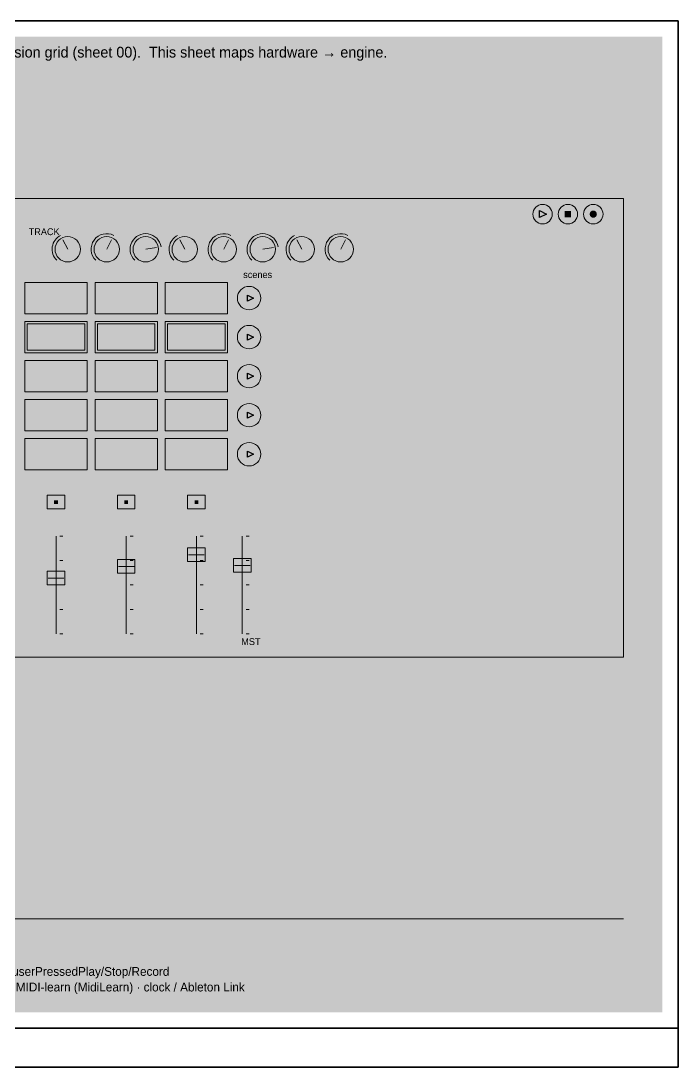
# Model space of a CAD drawing. Extents: x -16 to 3552, y -6016 to 16.
# Drawn here: x 2742 to 3416, y -6016 to -4944 of the extents above; entities that cross this region are included whole.
import ezdxf
from ezdxf.enums import TextEntityAlignment as Align

# ---------------------------------------------------------------- set-up
doc = ezdxf.new("R2010")
doc.units = 0
for name, color, linetype, lineweight, true_color in [('FORGE-SHEET', 7, 'Continuous', 35, 0x9aa2a8), ('UI-ACCENT', 7, 'Continuous', 18, 0xe0902f), ('UI-CLIP', 7, 'Continuous', 13, 0x2d3135), ('UI-GHOST', 7, 'Continuous', 9, 0x555c62), ('UI-HAIRLINE', 7, 'Continuous', 9, 0x34383c), ('UI-RECORD', 7, 'Continuous', 18, 0xe24b4a)]:
    doc.layers.add(name, color=color, linetype=linetype, lineweight=lineweight, true_color=true_color)
for name, color, linetype, true_color in [('UI-RAISED', 7, 'Continuous', 0x2d3135), ('UI-SHELL-BG', 7, 'Continuous', 0x1a1c1e), ('UI-TEXT', 7, 'Continuous', 0xd6d9dc), ('UI-TEXT-SEC', 7, 'Continuous', 0x8a9095)]:
    doc.layers.add(name, color=color, linetype=linetype, true_color=true_color)

msp = doc.modelspace()

# ---------------------------------------------------------------- hatches: boundary and pattern name
at = {"layer": 'UI-ACCENT'}
h = msp.add_hatch(color=256, dxfattribs=at)
h.dxf.hatch_style = 1
edge = h.paths.add_edge_path()
edge.add_arc((2976, -5268), 12, 0, 360)
h = msp.add_hatch(color=256, dxfattribs=at)
h.dxf.hatch_style = 1
edge = h.paths.add_edge_path()
edge.add_arc((2976, -5348), 12, 0, 360)
at = {"layer": 'UI-CLIP', "true_color": 0x101113}
h = msp.add_hatch(color=7, dxfattribs=at)
h.dxf.hatch_style = 1
h.paths.add_polyline_path([(2368, -5126), (3360, -5126), (3360, -5596), (2368, -5596)])
at = {"layer": 'UI-CLIP', "true_color": 0x5a86c4}
h = msp.add_hatch(color=7, dxfattribs=at)
h.dxf.hatch_style = 1
h.paths.add_polyline_path([(2746, -5212), (2810, -5212), (2810, -5244), (2746, -5244)])
at = {"layer": 'UI-CLIP', "true_color": 0x1f2124}
h = msp.add_hatch(color=7, dxfattribs=at)
h.dxf.hatch_style = 1
h.paths.add_polyline_path([(2818, -5212), (2882, -5212), (2882, -5244), (2818, -5244)])
at = {"layer": 'UI-CLIP', "true_color": 0x7c8a95}
h = msp.add_hatch(color=7, dxfattribs=at)
h.dxf.hatch_style = 1
h.paths.add_polyline_path([(2890, -5212), (2954, -5212), (2954, -5244), (2890, -5244)])
at = {"layer": 'UI-CLIP', "true_color": 0x6a9ee7}
h = msp.add_hatch(color=7, dxfattribs=at)
h.dxf.hatch_style = 1
h.paths.add_polyline_path([(2746, -5252), (2810, -5252), (2810, -5284), (2746, -5284)])
at = {"layer": 'UI-CLIP', "true_color": 0xd7bc57}
h = msp.add_hatch(color=7, dxfattribs=at)
h.dxf.hatch_style = 1
h.paths.add_polyline_path([(2818, -5252), (2882, -5252), (2882, -5284), (2818, -5284)])
at = {"layer": 'UI-CLIP', "true_color": 0x92a2af}
h = msp.add_hatch(color=7, dxfattribs=at)
h.dxf.hatch_style = 1
h.paths.add_polyline_path([(2890, -5252), (2954, -5252), (2954, -5284), (2890, -5284)])
at = {"layer": 'UI-CLIP', "true_color": 0x5a86c4}
h = msp.add_hatch(color=7, dxfattribs=at)
h.dxf.hatch_style = 1
h.paths.add_polyline_path([(2746, -5292), (2810, -5292), (2810, -5324), (2746, -5324)])
at = {"layer": 'UI-CLIP', "true_color": 0xb7a04a}
h = msp.add_hatch(color=7, dxfattribs=at)
h.dxf.hatch_style = 1
h.paths.add_polyline_path([(2818, -5292), (2882, -5292), (2882, -5324), (2818, -5324)])
at = {"layer": 'UI-CLIP', "true_color": 0x7c8a95}
h = msp.add_hatch(color=7, dxfattribs=at)
h.dxf.hatch_style = 1
h.paths.add_polyline_path([(2890, -5292), (2954, -5292), (2954, -5324), (2890, -5324)])
at = {"layer": 'UI-CLIP', "true_color": 0x31496b}
h = msp.add_hatch(color=7, dxfattribs=at)
h.dxf.hatch_style = 1
h.paths.add_polyline_path([(2746, -5332), (2810, -5332), (2810, -5364), (2746, -5364)])
at = {"layer": 'UI-CLIP', "true_color": 0x645828}
h = msp.add_hatch(color=7, dxfattribs=at)
h.dxf.hatch_style = 1
h.paths.add_polyline_path([(2818, -5332), (2882, -5332), (2882, -5364), (2818, -5364)])
at = {"layer": 'UI-CLIP', "true_color": 0x1f2124}
h = msp.add_hatch(color=7, dxfattribs=at)
h.dxf.hatch_style = 1
h.paths.add_polyline_path([(2890, -5332), (2954, -5332), (2954, -5364), (2890, -5364)])
at = {"layer": 'UI-CLIP', "true_color": 0x5a86c4}
h = msp.add_hatch(color=7, dxfattribs=at)
h.dxf.hatch_style = 1
h.paths.add_polyline_path([(2746, -5372), (2810, -5372), (2810, -5404), (2746, -5404)])
at = {"layer": 'UI-CLIP', "true_color": 0xb7a04a}
h = msp.add_hatch(color=7, dxfattribs=at)
h.dxf.hatch_style = 1
h.paths.add_polyline_path([(2818, -5372), (2882, -5372), (2882, -5404), (2818, -5404)])
at = {"layer": 'UI-CLIP', "true_color": 0x7c8a95}
h = msp.add_hatch(color=7, dxfattribs=at)
h.dxf.hatch_style = 1
h.paths.add_polyline_path([(2890, -5372), (2954, -5372), (2954, -5404), (2890, -5404)])
at = {"layer": 'UI-RAISED'}
h = msp.add_hatch(color=256, dxfattribs=at)
h.dxf.hatch_style = 1
edge = h.paths.add_edge_path()
edge.add_arc((2790, -5178), 13, 0, 360)
h = msp.add_hatch(color=256, dxfattribs=at)
h.dxf.hatch_style = 1
edge = h.paths.add_edge_path()
edge.add_arc((2830, -5178), 13, 0, 360)
h = msp.add_hatch(color=256, dxfattribs=at)
h.dxf.hatch_style = 1
edge = h.paths.add_edge_path()
edge.add_arc((2870, -5178), 13, 0, 360)
h = msp.add_hatch(color=256, dxfattribs=at)
h.dxf.hatch_style = 1
edge = h.paths.add_edge_path()
edge.add_arc((2910, -5178), 13, 0, 360)
h = msp.add_hatch(color=256, dxfattribs=at)
h.dxf.hatch_style = 1
edge = h.paths.add_edge_path()
edge.add_arc((2950, -5178), 13, 0, 360)
h = msp.add_hatch(color=256, dxfattribs=at)
h.dxf.hatch_style = 1
edge = h.paths.add_edge_path()
edge.add_arc((2990, -5178), 13, 0, 360)
h = msp.add_hatch(color=256, dxfattribs=at)
h.dxf.hatch_style = 1
edge = h.paths.add_edge_path()
edge.add_arc((3030, -5178), 13, 0, 360)
h = msp.add_hatch(color=256, dxfattribs=at)
h.dxf.hatch_style = 1
edge = h.paths.add_edge_path()
edge.add_arc((3070, -5178), 13, 0, 360)
h = msp.add_hatch(color=256, dxfattribs=at)
h.dxf.hatch_style = 1
h.paths.add_polyline_path([(2769, -5430), (2787, -5430), (2787, -5444), (2769, -5444)])
h = msp.add_hatch(color=256, dxfattribs=at)
h.dxf.hatch_style = 1
h.paths.add_polyline_path([(2841, -5430), (2859, -5430), (2859, -5444), (2841, -5444)])
h = msp.add_hatch(color=256, dxfattribs=at)
h.dxf.hatch_style = 1
h.paths.add_polyline_path([(2913, -5430), (2931, -5430), (2931, -5444), (2913, -5444)])
h = msp.add_hatch(color=256, dxfattribs=at)
h.dxf.hatch_style = 1
h.paths.add_polyline_path([(2913, -5484), (2931, -5484), (2931, -5498), (2913, -5498)])
h = msp.add_hatch(color=256, dxfattribs=at)
h.dxf.hatch_style = 1
h.paths.add_polyline_path([(2841, -5496), (2859, -5496), (2859, -5510), (2841, -5510)])
h = msp.add_hatch(color=256, dxfattribs=at)
h.dxf.hatch_style = 1
h.paths.add_polyline_path([(2960, -5495), (2978, -5495), (2978, -5509), (2960, -5509)])
h = msp.add_hatch(color=256, dxfattribs=at)
h.dxf.hatch_style = 1
h.paths.add_polyline_path([(2769, -5508), (2787, -5508), (2787, -5522), (2769, -5522)])
at = {"layer": 'UI-RECORD'}
h = msp.add_hatch(color=256, dxfattribs=at)
h.dxf.hatch_style = 1
edge = h.paths.add_edge_path()
edge.add_arc((3329, -5142), 3.72, 0, 360)
at = {"layer": 'UI-SHELL-BG'}
h = msp.add_hatch(color=256, dxfattribs=at)
h.dxf.hatch_style = 1
h.paths.add_polyline_path([(1800, -4960), (3400, -4960), (3400, -5960), (1800, -5960)])
at = {"layer": 'UI-TEXT-SEC'}
h = msp.add_hatch(color=256, dxfattribs=at)
h.dxf.hatch_style = 1
h.paths.add_polyline_path([(3299.7, -5138.7), (3306.3, -5138.7), (3306.3, -5145.3), (3299.7, -5145.3)])
h = msp.add_hatch(color=256, dxfattribs=at)
h.dxf.hatch_style = 1
h.paths.add_polyline_path([(2776.1, -5435.1), (2779.9, -5435.1), (2779.9, -5438.9), (2776.1, -5438.9)])
h = msp.add_hatch(color=256, dxfattribs=at)
h.dxf.hatch_style = 1
h.paths.add_polyline_path([(2848.1, -5435.1), (2851.9, -5435.1), (2851.9, -5438.9), (2848.1, -5438.9)])
h = msp.add_hatch(color=256, dxfattribs=at)
h.dxf.hatch_style = 1
h.paths.add_polyline_path([(2920.1, -5435.1), (2923.9, -5435.1), (2923.9, -5438.9), (2920.1, -5438.9)])

# ---------------------------------------------------------------- linework, layer by layer
at = {"layer": 'FORGE-SHEET'}
msp.add_line((1784, -5976), (3416, -5976), dxfattribs=at)
msp.add_lwpolyline([(1784, -4944), (3416, -4944), (3416, -6016), (1784, -6016)], close=True, dxfattribs=at)
at = {"layer": 'UI-ACCENT'}
for p, q in [((2790, -5178), (2785, -5168.2)), ((2830, -5178), (2835, -5168.2)), ((2870, -5178), (2880.9, -5176.3)), ((2910, -5178), (2905, -5168.2)), ((2950, -5178), (2955, -5168.2)), ((2990, -5178), (3000.9, -5176.3)), ((3030, -5178), (3025, -5168.2)), ((3070, -5178), (3075, -5168.2)), ((2914, -5491), (2930, -5491)), ((2842, -5503), (2858, -5503)), ((2961, -5502), (2977, -5502)), ((2770, -5515), (2786, -5515))]:
    msp.add_line(p, q, dxfattribs=at)
for points in [[(2746, -5252), (2810, -5252), (2810, -5284), (2746, -5284)], [(2818, -5252), (2882, -5252), (2882, -5284), (2818, -5284)], [(2890, -5252), (2954, -5252), (2954, -5284), (2890, -5284)], [(2748.5, -5254.5), (2807.5, -5254.5), (2807.5, -5281.5), (2748.5, -5281.5)], [(2820.5, -5254.5), (2879.5, -5254.5), (2879.5, -5281.5), (2820.5, -5281.5)], [(2892.5, -5254.5), (2951.5, -5254.5), (2951.5, -5281.5), (2892.5, -5281.5)], [(2746, -5332), (2810, -5332), (2810, -5364), (2746, -5364)], [(2818, -5332), (2882, -5332), (2882, -5364), (2818, -5364)], [(2913, -5484), (2931, -5484), (2931, -5498), (2913, -5498)], [(2841, -5496), (2859, -5496), (2859, -5510), (2841, -5510)], [(2960, -5495), (2978, -5495), (2978, -5509), (2960, -5509)], [(2769, -5508), (2787, -5508), (2787, -5522), (2769, -5522)]]:
    msp.add_lwpolyline(points, close=True, dxfattribs=at)
for centre in [(2976, -5268), (2976, -5348)]:
    msp.add_circle(centre, 12, dxfattribs=at)
for centre, start in [((2790, -5178), 117), ((2830, -5178), 63), ((2870, -5178), 9), ((2910, -5178), 117), ((2950, -5178), 63), ((2990, -5178), 9), ((3030, -5178), 117), ((3070, -5178), 63)]:
    msp.add_arc(centre, 16, start, 225, dxfattribs=at)
at = {"layer": 'UI-GHOST'}
for points in [[(2818, -5212), (2882, -5212), (2882, -5244), (2818, -5244)], [(2890, -5332), (2954, -5332), (2954, -5364), (2890, -5364)]]:
    msp.add_lwpolyline(points, close=True, dxfattribs=at)
at = {"layer": 'UI-HAIRLINE'}
for p, q in [((2778, -5472), (2778, -5572)), ((2782, -5472), (2785, -5472)), ((2850, -5472), (2850, -5572)), ((2854, -5472), (2857, -5472)), ((2922, -5472), (2922, -5572)), ((2926, -5472), (2929, -5472)), ((2969, -5472), (2969, -5572)), ((2973, -5472), (2976, -5472)), ((2782, -5497), (2785, -5497)), ((2854, -5497), (2857, -5497)), ((2926, -5497), (2929, -5497)), ((2973, -5497), (2976, -5497)), ((2782, -5522), (2785, -5522)), ((2854, -5522), (2857, -5522)), ((2926, -5522), (2929, -5522)), ((2973, -5522), (2976, -5522)), ((2782, -5547), (2785, -5547)), ((2854, -5547), (2857, -5547)), ((2926, -5547), (2929, -5547)), ((2973, -5547), (2976, -5547)), ((2782, -5572), (2785, -5572)), ((2854, -5572), (2857, -5572)), ((2926, -5572), (2929, -5572)), ((2973, -5572), (2976, -5572)), ((1840, -5864), (3360, -5864))]:
    msp.add_line(p, q, dxfattribs=at)
for points in [[(2368, -5126), (3360, -5126), (3360, -5596), (2368, -5596)], [(2769, -5430), (2787, -5430), (2787, -5444), (2769, -5444)], [(2841, -5430), (2859, -5430), (2859, -5444), (2841, -5444)], [(2913, -5430), (2931, -5430), (2931, -5444), (2913, -5444)]]:
    msp.add_lwpolyline(points, close=True, dxfattribs=at)
at = {"layer": 'UI-HAIRLINE', "true_color": 0x101010}
for points in [[(2746, -5212), (2810, -5212), (2810, -5244), (2746, -5244)], [(2890, -5212), (2954, -5212), (2954, -5244), (2890, -5244)], [(2746, -5292), (2810, -5292), (2810, -5324), (2746, -5324)], [(2818, -5292), (2882, -5292), (2882, -5324), (2818, -5324)], [(2890, -5292), (2954, -5292), (2954, -5324), (2890, -5324)], [(2746, -5372), (2810, -5372), (2810, -5404), (2746, -5404)], [(2818, -5372), (2882, -5372), (2882, -5404), (2818, -5404)], [(2890, -5372), (2954, -5372), (2954, -5404), (2890, -5404)]]:
    msp.add_lwpolyline(points, close=True, dxfattribs=at)
at = {"layer": 'UI-HAIRLINE'}
for centre, radius in [((3277, -5142), 10), ((3303, -5142), 10), ((3329, -5142), 10), ((2790, -5178), 13), ((2830, -5178), 13), ((2870, -5178), 13), ((2910, -5178), 13), ((2950, -5178), 13), ((2990, -5178), 13), ((3030, -5178), 13), ((3070, -5178), 13), ((2976, -5228), 12), ((2976, -5308), 12), ((2976, -5388), 12)]:
    msp.add_circle(centre, radius, dxfattribs=at)
at = {"layer": 'UI-TEXT'}
for points in [[(2974.5, -5225), (2980.5, -5228), (2974.5, -5231)], [(2974.5, -5305), (2980.5, -5308), (2974.5, -5311)], [(2974.5, -5385), (2980.5, -5388), (2974.5, -5391)]]:
    msp.add_lwpolyline(points, close=True, dxfattribs=at)
at = {"layer": 'UI-TEXT', "true_color": 0x241600}
for points in [[(2974.5, -5265), (2980.5, -5268), (2974.5, -5271)], [(2974.5, -5345), (2980.5, -5348), (2974.5, -5351)]]:
    msp.add_lwpolyline(points, close=True, dxfattribs=at)
at = {"layer": 'UI-TEXT-SEC'}
msp.add_lwpolyline([(3274, -5138.4), (3281.2, -5142), (3274, -5145.6)], close=True, dxfattribs=at)

# ---------------------------------------------------------------- texts
at = {"layer": 'UI-ACCENT'}
for s, height, p in [('REFERENCE — REAL hardware you connect over MIDI.  Forge does NOT draw a controller on screen;  the on-screen surface is the Session grid (sheet 00).  This sheet maps hardware → engine.', 11, (1840, -4976)), ('MST', 7, (2968, -5580))]:
    msp.add_text(s, height=height, dxfattribs=at).set_placement(p, align=Align.MIDDLE_LEFT)
at = {"layer": 'UI-TEXT-SEC'}
for s, height, p in [('TRACK', 7, (2750, -5160)), ('scenes', 7, (2970, -5204)), ('device → engine:  userLaunchedClip/Scene · userStoppedClip · userScrolledTracks* · userMovedFader · userMovedPanPot/Aux · userPressedMute/Solo/RecEnable · userPressedPlay/Stop/Record', 9, (1840, -5918)), ('engine → device (feedback):  padStateChanged(track, scene, colour, state) · clipsPlayingStateChanged · moveFader · parameterChanged · channelLevelChanged   +   MIDI-learn (MidiLearn) · clock / Ableton Link', 9, (1840, -5934))]:
    msp.add_text(s, height=height, dxfattribs=at).set_placement(p, align=Align.MIDDLE_LEFT)

doc.saveas('drawing.dxf')
